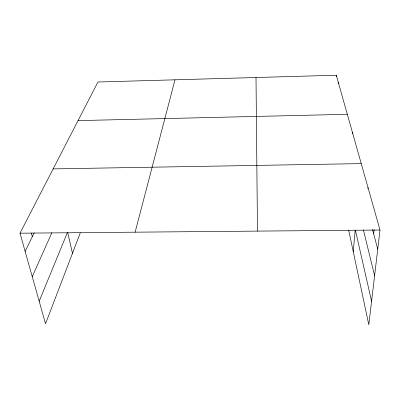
<?xml version="1.0" encoding="UTF-8"?>
<svg xmlns="http://www.w3.org/2000/svg" width="400" height="400" viewBox="0 0 400 400"><rect width="100%" height="100%" fill="white"/><g stroke="black" fill="none" stroke-linecap="round" stroke-linejoin="round"><path stroke-width="0.6" d="M336.21 76.465L336.285 75.23L97.945 82.005L20 233.185L45.535 323.74L80.285 232.88M338.205 83.5L338.275 82.295M352.335 133.65L352.43 132.415M353.26 251.645L355.205 230.195M367.915 188.885L368.035 187.67M373.645 233.8L374.12 229.55M336.285 75.23L380 230.035L368.81 324.77L348.65 229.96M135.135 232.175L174.99 79.815M39.185 301.225L67.375 232.675M32.265 276.675L51.85 232.725M25.145 251.425L34.2 232.735M78.04 120.61L347.315 114.3M53.145 168.895L361.24 163.61M20 233.185L380 230.035M31.345 233.035L32.315 236.625M372.525 229.6L377.74 249.19M363.395 229.94L374.615 275.65M355.4 230.18L371.585 301.3M67.745 232.715L72.46 253.34M256.005 77.51L257.475 231.105"/></g></svg>
